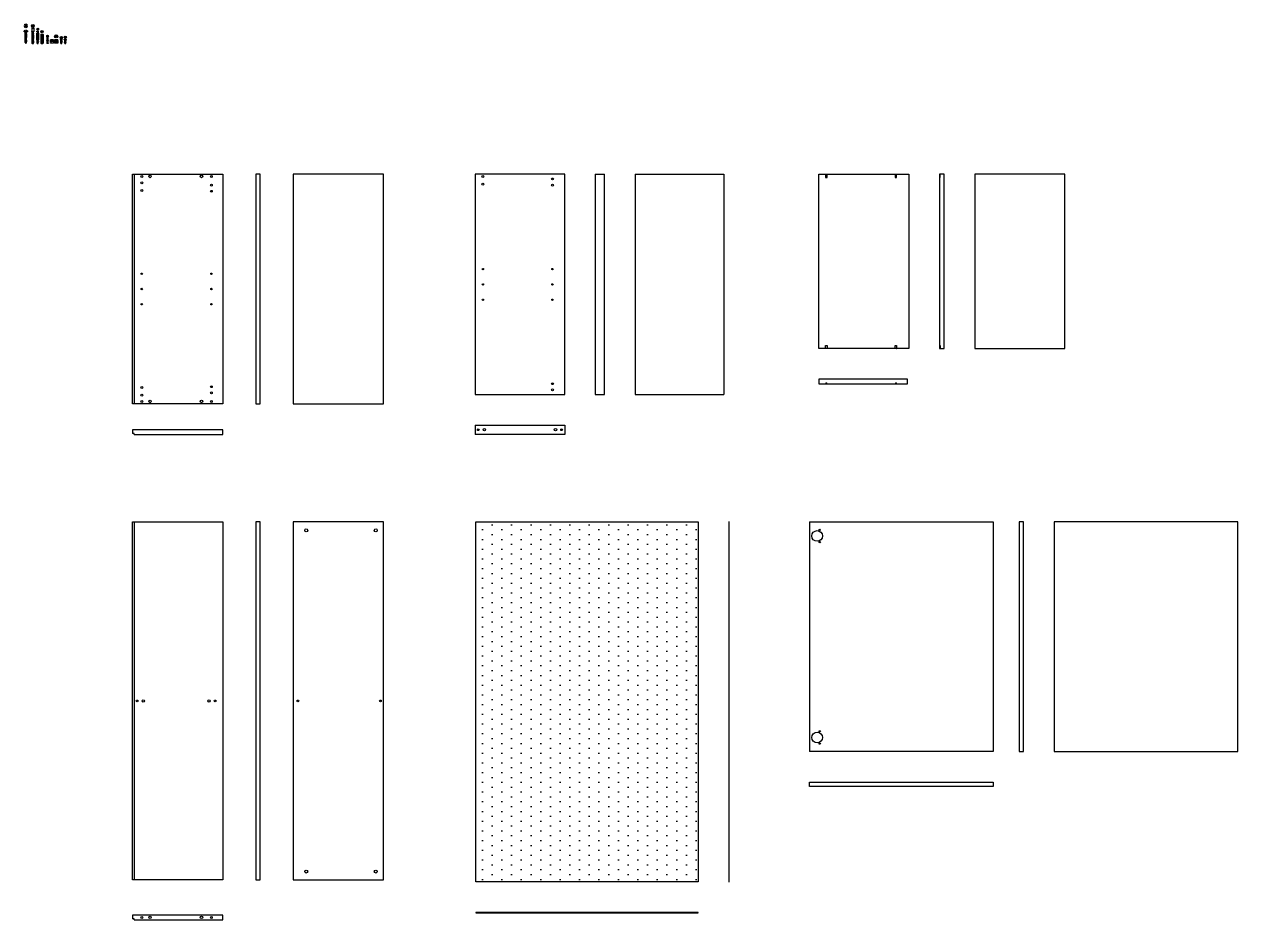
# Model space of a CAD drawing. Header units: millimetres. Extents: x 1930 to 4483, y 1650 to 2015.
# Drawn here: x 1929.5 to 2326.2, y 1649.5 to 1942.2 of the extents above; entities that cross this region are included whole.
import ezdxf

# ---------------------------------------------------------------- set-up
doc = ezdxf.new("R2010")
doc.units = ezdxf.units.MM
doc.linetypes.add('HIDDEN', pattern=[0.375, 0.25, -0.125])
for name, color, linetype in [('CERNIERE E GIUNZIONI', 2, 'Continuous'), ('STRUTTURA', 3, 'Continuous'), ('TRATTOPUNTO', 2, 'Continuous')]:
    doc.layers.add(name, color=color, linetype=linetype)

msp = doc.modelspace()

# ---------------------------------------------------------------- hatches: boundary and pattern name
at = {"layer": 'STRUTTURA'}
h = msp.add_hatch(dxfattribs=at)
h.set_pattern_fill('DOTS', color=256, scale=2, angle=-90)
h.set_pattern_definition([(270, (301.285, 5612.395), (3.175, -1.5875), [0, -3.175])])
h.paths.add_polyline_path([(2077.18, 1779.51), (2077.18, 1661.91), (2149.78, 1661.91), (2149.78, 1779.51)])
h = msp.add_hatch(color=256, dxfattribs=at)
h.dxf.hatch_style = 1
h.paths.add_polyline_path([(2159.98, 1779.51), (2159.78, 1779.51), (2159.78, 1661.91), (2159.98, 1661.91)])
h = msp.add_hatch(color=256, dxfattribs=at)
h.dxf.hatch_style = 1
h.paths.add_polyline_path([(2149.78, 1651.91), (2077.18, 1651.91), (2077.18, 1651.71), (2149.78, 1651.71)])

# ---------------------------------------------------------------- linework, layer by layer
at = {"layer": 'CERNIERE E GIUNZIONI'}
for p, q in [((1929.52, 1939.73), (1929.52, 1940.03)), ((1930.55, 1939.73), (1929.52, 1939.73)), ((1929.73, 1939.65), (1930.23, 1939.74)), ((1929.85, 1939.67), (1929.85, 1939.74)), ((1929.93, 1941.17), (1929.93, 1942.17)), ((1929.93, 1942.15), (1930.13, 1942.15)), ((1930.13, 1941.19), (1929.93, 1941.19)), ((1929.93, 1940.03), (1929.93, 1940.18)), ((1929.93, 1940.03), (1930.13, 1940.03)), ((1930.13, 1942.17), (1930.13, 1941.17)), ((1930.13, 1940.03), (1930.13, 1940.18)), ((1930.22, 1939.6), (1930.22, 1939.73)), ((1930.55, 1940.03), (1930.55, 1939.73)), ((1932.72, 1940.92), (1931.92, 1940.92)), ((1931.92, 1940.92), (1932.02, 1940.87)), ((1932.02, 1940.87), (1932.02, 1939.82)), ((1932.02, 1940.87), (1932.05, 1940.87)), ((1932.12, 1939.42), (1932.02, 1939.82)), ((1932.02, 1939.82), (1932.05, 1939.82)), ((1932.12, 1940.87), (1932.57, 1940.87)), ((1932.12, 1939.82), (1932.57, 1939.82)), ((1932.52, 1939.42), (1932.62, 1939.82)), ((1932.62, 1940.87), (1932.72, 1940.92)), ((1932.62, 1940.87), (1932.62, 1939.82)), ((1933.65, 1939.92), (1934.17, 1939.92)), ((1933.65, 1939.71), (1933.65, 1939.92)), ((1933.65, 1939.71), (1934.17, 1939.71)), ((1933.78, 1940.77), (1933.71, 1940.7)), ((1933.84, 1940.57), (1933.71, 1940.7)), ((1933.71, 1940.7), (1933.91, 1940.57)), ((1933.84, 1940.57), (1933.71, 1940.44)), ((1933.71, 1940.44), (1933.91, 1940.57)), ((1933.78, 1940.37), (1933.71, 1940.44)), ((1933.76, 1939.71), (1933.76, 1939.3)), ((1933.78, 1940.77), (1933.91, 1940.64)), ((1933.91, 1940.57), (1933.78, 1940.77)), ((1933.91, 1940.57), (1933.78, 1940.37)), ((1933.78, 1940.37), (1933.91, 1940.5)), ((1933.98, 1940.57), (1933.84, 1940.57)), ((1934.04, 1940.77), (1933.91, 1940.64)), ((1933.91, 1940.57), (1934.04, 1940.77)), ((1934.11, 1940.7), (1933.91, 1940.57)), ((1933.91, 1940.64), (1933.91, 1940.5)), ((1934.11, 1940.44), (1933.91, 1940.57)), ((1933.91, 1940.57), (1934.04, 1940.37)), ((1934.04, 1940.37), (1933.91, 1940.5)), ((1933.98, 1940.57), (1934.11, 1940.7)), ((1933.98, 1940.57), (1934.11, 1940.44)), ((1934.04, 1940.77), (1934.11, 1940.7)), ((1934.04, 1940.37), (1934.11, 1940.44)), ((1934.06, 1939.71), (1934.06, 1939.3)), ((1934.17, 1939.71), (1934.17, 1939.92)), ((1929.73, 1939.42), (1930.33, 1939.53)), ((1929.73, 1939.23), (1930.33, 1939.34)), ((1929.73, 1939.01), (1930.33, 1939.12)), ((1929.73, 1938.82), (1930.33, 1938.93)), ((1929.73, 1938.6), (1930.33, 1938.7)), ((1929.73, 1938.41), (1930.33, 1938.52)), ((1929.73, 1938.19), (1930.33, 1938.29)), ((1929.73, 1938), (1930.33, 1938.1)), ((1929.73, 1937.77), (1930.33, 1937.88)), ((1929.73, 1937.59), (1930.33, 1937.69)), ((1929.73, 1937.36), (1930.33, 1937.47)), ((1929.73, 1937.17), (1930.33, 1937.28)), ((1929.73, 1936.95), (1930.33, 1937.05)), ((1929.73, 1936.76), (1930.33, 1936.87)), ((1929.73, 1936.54), (1930.33, 1936.64)), ((1929.73, 1936.35), (1930.33, 1936.45)), ((1929.85, 1939.53), (1929.85, 1939.57)), ((1929.85, 1939.44), (1929.85, 1939.53)), ((1929.85, 1939.25), (1929.85, 1939.35)), ((1929.85, 1939.12), (1929.85, 1939.16)), ((1929.85, 1939.03), (1929.85, 1939.12)), ((1929.85, 1938.84), (1929.85, 1938.93)), ((1929.85, 1938.71), (1929.85, 1938.75)), ((1929.85, 1938.62), (1929.85, 1938.71)), ((1929.85, 1938.43), (1929.85, 1938.52)), ((1929.85, 1938.3), (1929.85, 1938.33)), ((1929.85, 1938.21), (1929.85, 1938.3)), ((1929.85, 1938.02), (1929.85, 1938.11)), ((1929.85, 1937.89), (1929.85, 1937.92)), ((1929.85, 1937.79), (1929.85, 1937.89)), ((1929.85, 1937.61), (1929.85, 1937.7)), ((1929.85, 1937.47), (1929.85, 1937.51)), ((1929.85, 1937.38), (1929.85, 1937.47)), ((1929.85, 1937.19), (1929.85, 1937.29)), ((1929.85, 1937.06), (1929.85, 1937.1)), ((1929.85, 1936.97), (1929.85, 1937.06)), ((1929.85, 1936.78), (1929.85, 1936.87)), ((1929.85, 1936.65), (1929.85, 1936.69)), ((1929.85, 1936.56), (1929.85, 1936.65)), ((1929.85, 1936.37), (1929.85, 1936.46)), ((1929.85, 1936.24), (1929.85, 1936.27)), ((1929.85, 1936.24), (1930.03, 1935.91)), ((1930.03, 1935.91), (1930.22, 1936.24)), ((1930.22, 1939.42), (1930.22, 1939.51)), ((1930.22, 1939.19), (1930.22, 1939.32)), ((1930.22, 1939), (1930.22, 1939.1)), ((1930.22, 1938.78), (1930.22, 1938.91)), ((1930.22, 1938.59), (1930.22, 1938.68)), ((1930.22, 1938.37), (1930.22, 1938.5)), ((1930.22, 1938.18), (1930.22, 1938.27)), ((1930.22, 1937.95), (1930.22, 1938.08)), ((1930.22, 1937.77), (1930.22, 1937.86)), ((1930.22, 1937.54), (1930.22, 1937.67)), ((1930.22, 1937.35), (1930.22, 1937.45)), ((1930.22, 1937.13), (1930.22, 1937.26)), ((1930.22, 1936.94), (1930.22, 1937.03)), ((1930.22, 1936.72), (1930.22, 1936.85)), ((1930.22, 1936.53), (1930.22, 1936.62)), ((1930.22, 1936.24), (1930.22, 1936.43)), ((1932.02, 1939.33), (1932.52, 1939.42)), ((1932.02, 1939.11), (1932.62, 1939.21)), ((1932.02, 1938.92), (1932.62, 1939.03)), ((1932.02, 1938.7), (1932.62, 1938.8)), ((1932.02, 1938.51), (1932.62, 1938.61)), ((1932.02, 1938.28), (1932.62, 1938.39)), ((1932.02, 1938.1), (1932.62, 1938.2)), ((1932.02, 1937.87), (1932.62, 1937.98)), ((1932.02, 1937.68), (1932.62, 1937.79)), ((1932.02, 1937.46), (1932.62, 1937.56)), ((1932.02, 1937.27), (1932.62, 1937.38)), ((1932.02, 1937.05), (1932.62, 1937.15)), ((1932.02, 1936.86), (1932.62, 1936.96)), ((1932.02, 1936.63), (1932.62, 1936.74)), ((1932.02, 1936.45), (1932.62, 1936.55)), ((1932.02, 1936.22), (1932.62, 1936.33)), ((1932.02, 1936.03), (1932.62, 1936.14)), ((1932.12, 1939.42), (1932.22, 1939.42)), ((1932.13, 1939.35), (1932.13, 1939.42)), ((1932.13, 1939.22), (1932.13, 1939.26)), ((1932.13, 1939.13), (1932.13, 1939.22)), ((1932.13, 1938.94), (1932.13, 1939.03)), ((1932.13, 1938.81), (1932.13, 1938.85)), ((1932.13, 1938.72), (1932.13, 1938.81)), ((1932.13, 1938.53), (1932.13, 1938.62)), ((1932.13, 1938.4), (1932.13, 1938.43)), ((1932.13, 1938.3), (1932.13, 1938.4)), ((1932.13, 1938.12), (1932.13, 1938.21)), ((1932.13, 1937.98), (1932.13, 1938.02)), ((1932.13, 1937.89), (1932.13, 1937.98)), ((1932.13, 1937.7), (1932.13, 1937.8)), ((1932.13, 1937.57), (1932.13, 1937.61)), ((1932.13, 1937.48), (1932.13, 1937.57)), ((1932.13, 1937.29), (1932.13, 1937.38)), ((1932.13, 1937.16), (1932.13, 1937.2)), ((1932.13, 1937.07), (1932.13, 1937.16)), ((1932.13, 1936.88), (1932.13, 1936.97)), ((1932.13, 1936.75), (1932.13, 1936.78)), ((1932.13, 1936.65), (1932.13, 1936.75)), ((1932.13, 1936.47), (1932.13, 1936.56)), ((1932.13, 1936.33), (1932.13, 1936.37)), ((1932.13, 1936.24), (1932.13, 1936.33)), ((1932.13, 1936.05), (1932.13, 1936.15)), ((1932.13, 1935.92), (1932.13, 1935.96)), ((1932.13, 1935.92), (1932.5, 1935.92)), ((1932.29, 1939.42), (1932.52, 1939.42)), ((1932.5, 1939.29), (1932.5, 1939.42)), ((1932.5, 1939.1), (1932.5, 1939.19)), ((1932.5, 1938.88), (1932.5, 1939.01)), ((1932.5, 1938.69), (1932.5, 1938.78)), ((1932.5, 1938.46), (1932.5, 1938.59)), ((1932.5, 1938.28), (1932.5, 1938.37)), ((1932.5, 1938.05), (1932.5, 1938.18)), ((1932.5, 1937.86), (1932.5, 1937.96)), ((1932.5, 1937.64), (1932.5, 1937.77)), ((1932.5, 1937.45), (1932.5, 1937.54)), ((1932.5, 1937.23), (1932.5, 1937.36)), ((1932.5, 1937.04), (1932.5, 1937.13)), ((1932.5, 1936.81), (1932.5, 1936.94)), ((1932.5, 1936.63), (1932.5, 1936.72)), ((1932.5, 1936.4), (1932.5, 1936.53)), ((1932.5, 1936.22), (1932.5, 1936.31)), ((1932.5, 1935.92), (1932.5, 1936.12)), ((1933.61, 1937.05), (1933.61, 1939.3)), ((1933.61, 1939.3), (1934.21, 1939.3)), ((1933.61, 1937.12), (1934.21, 1937.12)), ((1933.61, 1937.05), (1934.21, 1937.05)), ((1933.61, 1936.86), (1934.21, 1936.96)), ((1933.61, 1936.67), (1934.21, 1936.78)), ((1933.61, 1936.48), (1934.21, 1936.59)), ((1933.61, 1936.3), (1934.21, 1936.4)), ((1933.61, 1936.11), (1934.21, 1936.21)), ((1933.69, 1939.22), (1933.84, 1939.22)), ((1933.69, 1939.22), (1933.69, 1937.12)), ((1933.72, 1936.88), (1933.72, 1937.05)), ((1933.72, 1936.69), (1933.72, 1936.78)), ((1933.72, 1936.5), (1933.72, 1936.6)), ((1933.72, 1936.32), (1933.72, 1936.41)), ((1933.72, 1936.13), (1933.72, 1936.22)), ((1933.72, 1936), (1933.72, 1936.03)), ((1933.72, 1936), (1934.1, 1936)), ((1933.76, 1935.92), (1933.72, 1936)), ((1933.76, 1935.92), (1934.06, 1935.92)), ((1933.84, 1937.12), (1933.84, 1939.22)), ((1933.99, 1937.12), (1933.99, 1939.22)), ((1933.99, 1939.22), (1934.14, 1939.22)), ((1934.06, 1935.92), (1934.1, 1936)), ((1934.1, 1937.04), (1934.1, 1937.05)), ((1934.1, 1936.85), (1934.1, 1936.95)), ((1934.1, 1936.67), (1934.1, 1936.76)), ((1934.1, 1936.48), (1934.1, 1936.57)), ((1934.1, 1936.29), (1934.1, 1936.38)), ((1934.1, 1936), (1934.1, 1936.2)), ((1934.14, 1939.22), (1934.14, 1937.12)), ((1934.21, 1937.05), (1934.21, 1939.3)), ((1934.93, 1938.81), (1935.05, 1938.92)), ((1934.93, 1938.81), (1935.73, 1938.81)), ((1934.93, 1938.81), (1934.93, 1936.03)), ((1934.93, 1936.03), (1935.73, 1936.03)), ((1934.93, 1936.03), (1935.05, 1935.92)), ((1935.01, 1938.81), (1935.01, 1936.03)), ((1935.05, 1938.92), (1935.6, 1938.92)), ((1935.05, 1935.92), (1935.6, 1935.92)), ((1935.09, 1938.81), (1935.09, 1936.03)), ((1935.17, 1938.81), (1935.17, 1936.03)), ((1935.25, 1938.81), (1935.25, 1936.03)), ((1935.33, 1938.81), (1935.33, 1936.03)), ((1935.41, 1938.81), (1935.41, 1936.03)), ((1935.49, 1938.81), (1935.49, 1936.03)), ((1935.57, 1938.81), (1935.57, 1936.03)), ((1935.73, 1938.81), (1935.6, 1938.92)), ((1935.73, 1936.03), (1935.6, 1935.92)), ((1935.65, 1938.81), (1935.65, 1936.03)), ((1935.73, 1938.81), (1935.73, 1936.03)), ((1936.86, 1936.87), (1936.86, 1936.97)), ((1936.86, 1936.97), (1937.41, 1936.97)), ((1936.86, 1936.87), (1937.41, 1936.87)), ((1936.91, 1937.87), (1936.96, 1937.92)), ((1936.91, 1937.87), (1936.91, 1936.97)), ((1936.91, 1937.87), (1937.36, 1937.87)), ((1936.91, 1936.87), (1936.91, 1935.97)), ((1936.91, 1935.97), (1936.96, 1935.92)), ((1936.91, 1935.97), (1937.36, 1935.97)), ((1937.31, 1937.92), (1936.96, 1937.92)), ((1937.31, 1935.92), (1936.96, 1935.92)), ((1937.36, 1937.87), (1937.31, 1937.92)), ((1937.36, 1935.97), (1937.31, 1935.92)), ((1937.36, 1936.97), (1937.36, 1937.87)), ((1937.36, 1935.97), (1937.36, 1936.87)), ((1937.41, 1936.87), (1937.41, 1936.97)), ((1938.07, 1937.06), (1939.07, 1937.06)), ((1938.07, 1936.83), (1938.07, 1937.06)), ((1938.07, 1936.83), (1938.08, 1936.78)), ((1938.08, 1936.69), (1938.07, 1936.64)), ((1938.07, 1936.46), (1938.07, 1936.64)), ((1938.07, 1936.46), (1938.19, 1936.46)), ((1938.07, 1936.01), (1938.07, 1936.16)), ((1938.07, 1936.16), (1938.19, 1936.16)), ((1939.07, 1936.01), (1938.07, 1936.01)), ((1939.07, 1937.06), (1939.07, 1936.01)), ((1939.45, 1936.01), (1939.45, 1937.06)), ((1939.45, 1937.06), (1940.45, 1937.06)), ((1939.45, 1936.46), (1939.93, 1936.46)), ((1939.45, 1936.16), (1939.93, 1936.16)), ((1940.45, 1936.01), (1939.45, 1936.01)), ((1939.55, 1936.46), (1939.55, 1936.16)), ((1939.66, 1936.71), (1939.66, 1936.75)), ((1939.66, 1936.75), (1939.68, 1936.75)), ((1939.68, 1936.71), (1939.66, 1936.71)), ((1939.68, 1936.75), (1939.68, 1936.71)), ((1939.75, 1938.09), (1940.08, 1938.43)), ((1939.82, 1938.02), (1940.16, 1938.36)), ((1939.97, 1936.46), (1939.98, 1936.46)), ((1939.97, 1936.16), (1939.98, 1936.16)), ((1940.02, 1936.46), (1940.04, 1936.46)), ((1940.02, 1936.16), (1940.04, 1936.16)), ((1940.08, 1936.46), (1940.2, 1936.46)), ((1940.08, 1936.16), (1940.2, 1936.16)), ((1940.26, 1938.53), (1940.13, 1938.48)), ((1940.21, 1938.4), (1940.13, 1938.48)), ((1940.26, 1938.53), (1940.21, 1938.4)), ((1940.45, 1937.06), (1940.45, 1936.83)), ((1940.45, 1936.64), (1940.45, 1936.01)), ((1941.26, 1937.17), (1942.01, 1937.17)), ((1941.45, 1937.05), (1941.26, 1937.17)), ((1941.34, 1936.86), (1941.94, 1936.96)), ((1941.34, 1936.67), (1941.94, 1936.78)), ((1941.34, 1936.48), (1941.94, 1936.59)), ((1941.34, 1936.3), (1941.94, 1936.4)), ((1941.34, 1936.11), (1941.94, 1936.21)), ((1941.48, 1938.04), (1941.4, 1937.95)), ((1941.55, 1937.8), (1941.4, 1937.95)), ((1941.4, 1937.95), (1941.64, 1937.8)), ((1941.55, 1937.8), (1941.4, 1937.64)), ((1941.4, 1937.64), (1941.64, 1937.8)), ((1941.48, 1937.56), (1941.4, 1937.64)), ((1941.45, 1937.05), (1941.49, 1937.05)), ((1941.45, 1936.88), (1941.45, 1937.05)), ((1941.45, 1936.69), (1941.45, 1936.78)), ((1941.45, 1936.5), (1941.45, 1936.6)), ((1941.45, 1936.32), (1941.45, 1936.41)), ((1941.45, 1936.13), (1941.45, 1936.22)), ((1941.45, 1936), (1941.45, 1936.03)), ((1941.45, 1936), (1941.83, 1936)), ((1941.49, 1935.92), (1941.45, 1936)), ((1941.48, 1938.04), (1941.64, 1937.88)), ((1941.64, 1937.8), (1941.48, 1938.04)), ((1941.64, 1937.8), (1941.48, 1937.56)), ((1941.48, 1937.56), (1941.64, 1937.71)), ((1941.49, 1935.92), (1941.79, 1935.92)), ((1941.52, 1937.05), (1941.55, 1937.05)), ((1941.72, 1937.8), (1941.55, 1937.8)), ((1941.62, 1937.05), (1941.83, 1937.05)), ((1941.79, 1938.04), (1941.64, 1937.88)), ((1941.64, 1937.8), (1941.79, 1938.04)), ((1941.88, 1937.95), (1941.64, 1937.8)), ((1941.64, 1937.88), (1941.64, 1937.71)), ((1941.88, 1937.64), (1941.64, 1937.8)), ((1941.64, 1937.8), (1941.79, 1937.56)), ((1941.79, 1937.56), (1941.64, 1937.71)), ((1941.72, 1937.8), (1941.88, 1937.95)), ((1941.72, 1937.8), (1941.88, 1937.64)), ((1941.79, 1938.04), (1941.88, 1937.95)), ((1941.79, 1937.56), (1941.88, 1937.64)), ((1941.79, 1935.92), (1941.83, 1936)), ((1941.83, 1937.05), (1942.01, 1937.17)), ((1941.83, 1937.04), (1941.83, 1937.05)), ((1941.83, 1936.85), (1941.83, 1936.95)), ((1941.83, 1936.67), (1941.83, 1936.76)), ((1941.83, 1936.48), (1941.83, 1936.57)), ((1941.83, 1936.29), (1941.83, 1936.38)), ((1941.83, 1936), (1941.83, 1936.2)), ((1942.55, 1937.17), (1942.58, 1937.27)), ((1942.55, 1937.17), (1943.3, 1937.17)), ((1942.55, 1937.17), (1942.73, 1936.96)), ((1942.58, 1937.27), (1943.26, 1937.27)), ((1942.62, 1936.86), (1943.11, 1936.95)), ((1942.62, 1936.67), (1943.22, 1936.78)), ((1942.62, 1936.48), (1943.22, 1936.59)), ((1942.62, 1936.3), (1943.22, 1936.4)), ((1942.62, 1936.11), (1943.22, 1936.21)), ((1942.73, 1936.96), (1942.78, 1936.96)), ((1942.73, 1936.88), (1942.73, 1936.96)), ((1942.73, 1936.69), (1942.73, 1936.78)), ((1942.73, 1936.5), (1942.73, 1936.6)), ((1942.73, 1936.32), (1942.73, 1936.41)), ((1942.73, 1936.13), (1942.73, 1936.22)), ((1942.73, 1936), (1942.73, 1936.03)), ((1942.73, 1936), (1943.11, 1936)), ((1942.77, 1935.92), (1942.73, 1936)), ((1942.81, 1938.13), (1942.74, 1938.05)), ((1942.85, 1937.95), (1942.74, 1938.05)), ((1942.74, 1938.05), (1942.92, 1937.95)), ((1942.85, 1937.95), (1942.74, 1937.84)), ((1942.74, 1937.84), (1942.92, 1937.95)), ((1942.81, 1937.77), (1942.74, 1937.84)), ((1942.77, 1935.92), (1943.07, 1935.92)), ((1942.81, 1938.13), (1942.92, 1938.02)), ((1942.92, 1937.95), (1942.81, 1938.13)), ((1942.92, 1937.95), (1942.81, 1937.77)), ((1942.81, 1937.77), (1942.92, 1937.88)), ((1942.81, 1936.96), (1942.83, 1936.96)), ((1942.99, 1937.95), (1942.85, 1937.95)), ((1942.9, 1936.96), (1943.11, 1936.96)), ((1943.03, 1938.13), (1942.92, 1938.02)), ((1942.92, 1937.95), (1943.03, 1938.13)), ((1943.1, 1938.05), (1942.92, 1937.95)), ((1942.92, 1938.02), (1942.92, 1937.88)), ((1943.1, 1937.84), (1942.92, 1937.95)), ((1942.92, 1937.95), (1943.03, 1937.77)), ((1943.03, 1937.77), (1942.92, 1937.88)), ((1942.99, 1937.95), (1943.1, 1938.05)), ((1942.99, 1937.95), (1943.1, 1937.84)), ((1943.03, 1938.13), (1943.1, 1938.05)), ((1943.03, 1937.77), (1943.1, 1937.84)), ((1943.07, 1935.92), (1943.11, 1936)), ((1943.3, 1937.17), (1943.11, 1936.96)), ((1943.11, 1936.85), (1943.11, 1936.96)), ((1943.11, 1936.67), (1943.11, 1936.76)), ((1943.11, 1936.48), (1943.11, 1936.57)), ((1943.11, 1936.29), (1943.11, 1936.38)), ((1943.11, 1936), (1943.11, 1936.2)), ((1943.3, 1937.17), (1943.26, 1937.27)), ((2191.42, 1893.15), (2191.42, 1893.05)), ((2191.42, 1893.05), (2191.47, 1893.05)), ((2191.47, 1893.05), (2191.47, 1892.1)), ((2191.47, 1892.1), (2191.92, 1892.1)), ((2191.92, 1892.1), (2191.92, 1893.05)), ((2191.92, 1893.05), (2191.97, 1893.05)), ((2191.97, 1893.05), (2191.97, 1893.15)), ((2214.17, 1893.15), (2214.17, 1893.05)), ((2214.17, 1893.05), (2214.22, 1893.05)), ((2214.22, 1893.05), (2214.22, 1892.1)), ((2214.22, 1892.1), (2214.67, 1892.1)), ((2214.67, 1892.1), (2214.67, 1893.05)), ((2214.67, 1893.05), (2214.72, 1893.05)), ((2214.72, 1893.05), (2214.72, 1893.15)), ((2191.47, 1836.25), (2191.47, 1837.2)), ((2191.47, 1837.2), (2191.92, 1837.2)), ((2191.92, 1837.2), (2191.92, 1836.25)), ((2214.22, 1836.25), (2214.22, 1837.2)), ((2214.22, 1837.2), (2214.67, 1837.2)), ((2214.67, 1837.2), (2214.67, 1836.25)), ((2191.42, 1836.15), (2191.42, 1836.25)), ((2191.42, 1836.25), (2191.47, 1836.25)), ((2191.92, 1836.25), (2191.97, 1836.25)), ((2191.97, 1836.25), (2191.97, 1836.15)), ((2214.17, 1836.15), (2214.17, 1836.25)), ((2214.17, 1836.25), (2214.22, 1836.25)), ((2214.67, 1836.25), (2214.72, 1836.25)), ((2214.72, 1836.25), (2214.72, 1836.15))]:
    msp.add_line(p, q, dxfattribs=at)
at = {"layer": 'CERNIERE E GIUNZIONI', "linetype": 'HIDDEN', "ltscale": 0.5}
for p, q in [((2228.7, 1892.1), (2228.92, 1892.1)), ((2228.92, 1892.1), (2228.92, 1893.05)), ((2228.92, 1893.05), (2228.97, 1893.05)), ((2228.97, 1893.05), (2228.97, 1893.15)), ((2228.7, 1837.2), (2228.92, 1837.2)), ((2228.92, 1837.2), (2228.92, 1836.25)), ((2228.92, 1836.25), (2228.97, 1836.25)), ((2228.97, 1836.25), (2228.97, 1836.15))]:
    msp.add_line(p, q, dxfattribs=at)
at = {"layer": 'CERNIERE E GIUNZIONI'}
msp.add_lwpolyline([(1932.24, 1941.8), (1932.17, 1941.67), (1932.24, 1941.54), (1932.39, 1941.54), (1932.47, 1941.67), (1932.39, 1941.8)], close=True, dxfattribs=at)
for points in [[(1938.44, 1936.83, 1), (1938.44, 1936.64), (1938.79, 1936.64, 1), (1938.79, 1936.83)], [(1939.82, 1936.83, 1), (1939.82, 1936.64), (1940.17, 1936.64, 1), (1940.17, 1936.83)], [(1939.82, 1936.78, 1), (1939.82, 1936.69), (1940.17, 1936.69, 1), (1940.17, 1936.78)]]:
    msp.add_lwpolyline(points, format="xyb", close=True, dxfattribs=at)
for centre, radius in [((1932.32, 1941.67), 0.4), ((1933.91, 1940.57), 0.3), ((1933.91, 1940.57), 0.263), ((1935.33, 1939.76), 0.4), ((1935.33, 1939.76), 0.274), ((1937.13, 1938.29), 0.275), ((1937.13, 1938.29), 0.225), ((1937.13, 1938.29), 0.175), ((1939.95, 1938.22), 0.5), ((1939.95, 1938.22), 0.45), ((1941.64, 1937.8), 0.375), ((1942.92, 1937.95), 0.375), ((1942.92, 1937.95), 0.339), ((1967.93, 1892.43), 0.3), ((1970.65, 1892.43), 0.4), ((1987.45, 1892.43), 0.4), ((1990.68, 1892.43), 0.3), ((2079.43, 1892.4), 0.325), ((1967.93, 1890.38), 0.325), ((1967.93, 1887.88), 0.325), ((1990.68, 1889.58), 0.3), ((2079.43, 1889.9), 0.325), ((2102.18, 1891.61), 0.3), ((2102.18, 1889.61), 0.3), ((1990.68, 1887.58), 0.3), ((2079.43, 1857.15), 0.225), ((2102.18, 1857.15), 0.225), ((1967.93, 1855.65), 0.225), ((1990.68, 1855.65), 0.225), ((1967.93, 1850.65), 0.225), ((1990.68, 1850.65), 0.225), ((2079.43, 1852.15), 0.225), ((2102.18, 1852.15), 0.225), ((2102.18, 1824.69), 0.3), ((1967.93, 1823.43), 0.325), ((1967.93, 1820.93), 0.325), ((1990.68, 1823.72), 0.3), ((1990.68, 1821.72), 0.3), ((2102.18, 1822.69), 0.3), ((1967.93, 1818.9), 0.325), ((1970.65, 1818.9), 0.4), ((1987.45, 1818.9), 0.4), ((1990.68, 1818.9), 0.3), ((2077.93, 1809.65), 0.3), ((2079.93, 1809.65), 0.4), ((2103.18, 1809.65), 0.4), ((2105.18, 1809.65), 0.3), ((2021.68, 1776.76), 0.5), ((2044.43, 1776.76), 0.5), ((2189.55, 1776.96), 0.2), ((2188.68, 1774.94), 1.75), ((2189.55, 1772.93), 0.2), ((1966.43, 1721.01), 0.3), ((1968.43, 1721.01), 0.4), ((1989.93, 1721.01), 0.4), ((1991.93, 1721.01), 0.3), ((2018.93, 1721.01), 0.3), ((2045.93, 1721.01), 0.3), ((2188.68, 1709.08), 1.75), ((2189.55, 1711.09), 0.2), ((2189.55, 1707.06), 0.2), ((2021.68, 1665.26), 0.5), ((2044.43, 1665.26), 0.5), ((1967.93, 1650.26), 0.325), ((1970.65, 1650.26), 0.4), ((1987.45, 1650.26), 0.4), ((1990.68, 1650.26), 0.3)]:
    msp.add_circle(centre, radius, dxfattribs=at)
at = {"layer": 'CERNIERE E GIUNZIONI', "ltscale": 0.05}
for centre in [(1967.93, 1860.65), (1990.68, 1860.65), (2079.43, 1862.15), (2102.18, 1862.15)]:
    msp.add_circle(centre, 0.225, dxfattribs=at)
at = {"layer": 'CERNIERE E GIUNZIONI'}
for centre, radius, start, end in [((1930.03, 1939.23), 0.951, 96.039, 122.6277), ((1929.75, 1939.55), 0.0946, 10.554, 101.8923), ((1930.03, 1939.23), 0.951, 57.3723, 83.961), ((1929.75, 1939.33), 0.0946, 10.554, 101.8923), ((1929.75, 1939.14), 0.0946, 10.554, 101.8923), ((1929.75, 1938.92), 0.0946, 10.554, 101.8923), ((1929.75, 1938.73), 0.0946, 10.554, 101.8923), ((1929.75, 1938.51), 0.0946, 10.554, 101.8923), ((1929.75, 1938.32), 0.0946, 10.554, 101.8923), ((1929.75, 1938.09), 0.0946, 10.554, 101.8923), ((1929.75, 1937.91), 0.0946, 10.554, 101.8923), ((1929.75, 1937.68), 0.0946, 10.554, 101.8923), ((1929.75, 1937.49), 0.0946, 10.554, 101.8923), ((1929.75, 1937.27), 0.0946, 10.554, 101.8923), ((1929.75, 1937.08), 0.0946, 10.554, 101.8923), ((1929.75, 1936.86), 0.0946, 10.554, 101.8923), ((1929.75, 1936.67), 0.0946, 10.554, 101.8923), ((1929.75, 1936.44), 0.0946, 10.554, 101.8923), ((1929.75, 1936.26), 0.0946, 10.554, 101.8923), ((1930.32, 1939.62), 0.0946, 190.554, 281.8923), ((1930.32, 1939.43), 0.0946, 190.554, 281.8923), ((1930.32, 1939.21), 0.0946, 190.554, 281.8923), ((1930.32, 1939.02), 0.0946, 190.554, 281.8923), ((1930.32, 1938.8), 0.0946, 190.554, 281.8923), ((1930.32, 1938.61), 0.0946, 190.554, 281.8923), ((1930.32, 1938.38), 0.0946, 190.554, 281.8923), ((1930.32, 1938.2), 0.0946, 190.554, 281.8923), ((1930.32, 1937.97), 0.0946, 190.554, 281.8923), ((1930.32, 1937.78), 0.0946, 190.554, 281.8923), ((1930.32, 1937.56), 0.0946, 190.554, 281.8923), ((1930.32, 1937.37), 0.0946, 190.554, 281.8923), ((1930.32, 1937.15), 0.0946, 190.554, 281.8923), ((1930.32, 1936.96), 0.0946, 190.554, 281.8923), ((1930.32, 1936.73), 0.0946, 190.554, 281.8923), ((1930.32, 1936.55), 0.0946, 190.554, 281.8923), ((1932.04, 1939.24), 0.0946, 10.554, 101.8923), ((1932.04, 1939.02), 0.0946, 10.554, 101.8923), ((1932.04, 1938.83), 0.0946, 10.554, 101.8923), ((1932.04, 1938.6), 0.0946, 10.554, 101.8923), ((1932.04, 1938.42), 0.0946, 10.554, 101.8923), ((1932.04, 1938.19), 0.0946, 10.554, 101.8923), ((1932.04, 1938), 0.0946, 10.554, 101.8923), ((1932.04, 1937.78), 0.0946, 10.554, 101.8923), ((1932.04, 1937.59), 0.0946, 10.554, 101.8923), ((1932.04, 1937.37), 0.0946, 10.554, 101.8923), ((1932.04, 1937.18), 0.0946, 10.554, 101.8923), ((1932.04, 1936.95), 0.0946, 10.554, 101.8923), ((1932.04, 1936.77), 0.0946, 10.554, 101.8923), ((1932.04, 1936.54), 0.0946, 10.554, 101.8923), ((1932.04, 1936.35), 0.0946, 10.554, 101.8923), ((1932.04, 1936.13), 0.0946, 10.554, 101.8923), ((1932.04, 1935.94), 0.0946, 10.554, 101.8923), ((1932.6, 1939.31), 0.0946, 190.554, 281.8923), ((1932.6, 1939.12), 0.0946, 190.554, 281.8923), ((1932.6, 1938.89), 0.0946, 190.554, 281.8923), ((1932.6, 1938.71), 0.0946, 190.554, 281.8923), ((1932.6, 1938.48), 0.0946, 190.554, 281.8923), ((1932.6, 1938.29), 0.0946, 190.554, 281.8923), ((1932.6, 1938.07), 0.0946, 190.554, 281.8923), ((1932.6, 1937.88), 0.0946, 190.554, 281.8923), ((1932.6, 1937.66), 0.0946, 190.554, 281.8923), ((1932.6, 1937.47), 0.0946, 190.554, 281.8923), ((1932.6, 1937.24), 0.0946, 190.554, 281.8923), ((1932.6, 1937.06), 0.0946, 190.554, 281.8923), ((1932.6, 1936.83), 0.0946, 190.554, 281.8923), ((1932.6, 1936.64), 0.0946, 190.554, 281.8923), ((1932.6, 1936.42), 0.0946, 190.554, 281.8923), ((1932.6, 1936.23), 0.0946, 190.554, 281.8923), ((1933.63, 1936.77), 0.0946, 10.554, 101.8923), ((1933.63, 1936.58), 0.0946, 10.554, 101.8923), ((1933.63, 1936.39), 0.0946, 10.554, 101.8923), ((1933.63, 1936.2), 0.0946, 10.554, 101.8923), ((1933.63, 1936.02), 0.0946, 10.554, 101.8923), ((1934.19, 1937.06), 0.0946, 190.554, 281.8923), ((1934.19, 1936.87), 0.0946, 190.554, 281.8923), ((1934.19, 1936.68), 0.0946, 190.554, 281.8923), ((1934.19, 1936.5), 0.0946, 190.554, 281.8923), ((1934.19, 1936.31), 0.0946, 190.554, 281.8923), ((1938.57, 1934.58), 2.53, 78.5788, 101.4212), ((1938.07, 1936.73), 0.099, 270, 90), ((1938.09, 1936.46), 0.02, 180, 0), ((1938.09, 1936.73), 0.049, 260, 100), ((1938.19, 1936.31), 0.15, 270, 90), ((1939.95, 1934.58), 2.53, 78.5788, 101.4212), ((1939.78, 1938.05), 0.05, 135, 315), ((1939.95, 1936.46), 0.02, 180, 0), ((1939.95, 1936.16), 0.02, 180, 0), ((1940, 1936.46), 0.02, 180, 0), ((1940, 1936.16), 0.02, 180, 0), ((1940.06, 1936.46), 0.02, 180, 0), ((1940.06, 1936.16), 0.02, 180, 0), ((1940.12, 1938.39), 0.05, 315, 135), ((1940.2, 1936.31), 0.15, 270, 90), ((1940.45, 1936.73), 0.099, 90, 270), ((1941.36, 1936.77), 0.0946, 10.554, 101.8923), ((1941.36, 1936.58), 0.0946, 10.554, 101.8923), ((1941.36, 1936.39), 0.0946, 10.554, 101.8923), ((1941.36, 1936.2), 0.0946, 10.554, 101.8923), ((1941.36, 1936.02), 0.0946, 10.554, 101.8923), ((1941.92, 1937.06), 0.0946, 190.554, 281.8923), ((1941.92, 1936.87), 0.0946, 190.554, 281.8923), ((1941.92, 1936.68), 0.0946, 190.554, 281.8923), ((1941.92, 1936.5), 0.0946, 190.554, 281.8923), ((1941.92, 1936.31), 0.0946, 190.554, 281.8923), ((1942.64, 1936.77), 0.0946, 10.554, 101.8923), ((1942.64, 1936.58), 0.0946, 10.554, 101.8923), ((1942.64, 1936.39), 0.0946, 10.554, 101.8923), ((1942.64, 1936.2), 0.0946, 10.554, 101.8923), ((1942.64, 1936.02), 0.0946, 10.554, 101.8923), ((1943.2, 1936.87), 0.0946, 190.554, 281.8923), ((1943.2, 1936.68), 0.0946, 190.554, 281.8923), ((1943.2, 1936.5), 0.0946, 190.554, 281.8923), ((1943.2, 1936.31), 0.0946, 190.554, 281.8923), ((2191.7, 1824.65), 0.275, 0, 180), ((2191.7, 1824.65), 0.225, 0, 180), ((2214.45, 1824.65), 0.275, 0, 180), ((2214.45, 1824.65), 0.225, 0, 180)]:
    msp.add_arc(centre, radius, start, end, dxfattribs=at)
at = {"layer": 'STRUTTURA'}
for p, q in [((1964.93, 1893.15), (1994.43, 1893.15)), ((1964.93, 1818.15), (1964.93, 1893.15)), ((1965.43, 1893.15), (1965.43, 1818.15)), ((1994.43, 1893.15), (1994.43, 1818.15)), ((2005.18, 1893.15), (2005.18, 1818.15)), ((2006.68, 1893.15), (2005.18, 1893.15)), ((2006.68, 1818.15), (2006.68, 1893.15)), ((2017.43, 1893.15), (2017.43, 1818.15)), ((2046.93, 1893.15), (2017.43, 1893.15)), ((2046.93, 1818.15), (2046.93, 1893.15)), ((2106.18, 1893.15), (2076.93, 1893.15)), ((2076.93, 1893.15), (2076.93, 1821.15)), ((2106.18, 1821.15), (2106.18, 1893.15)), ((2116.18, 1893.15), (2116.18, 1821.15)), ((2116.18, 1893.15), (2119.18, 1893.15)), ((2119.18, 1821.15), (2119.18, 1893.15)), ((2129.18, 1893.15), (2129.18, 1821.15)), ((2129.18, 1893.15), (2158.18, 1893.15)), ((2158.18, 1893.15), (2158.18, 1821.15)), ((2189.2, 1893.15), (2218.7, 1893.15)), ((2189.2, 1836.15), (2189.2, 1893.15)), ((2218.7, 1893.15), (2218.7, 1836.15)), ((2228.7, 1893.15), (2228.7, 1836.15)), ((2230.2, 1893.15), (2228.7, 1893.15)), ((2230.2, 1836.15), (2230.2, 1893.15)), ((2240.2, 1893.15), (2240.2, 1836.15)), ((2269.7, 1893.15), (2240.2, 1893.15)), ((2269.7, 1836.15), (2269.7, 1893.15)), ((2218.7, 1836.15), (2189.2, 1836.15)), ((2228.7, 1836.15), (2230.2, 1836.15)), ((2240.2, 1836.15), (2269.7, 1836.15)), ((2218.2, 1826.15), (2189.2, 1826.15)), ((2189.2, 1826.15), (2189.2, 1824.65)), ((2189.2, 1824.65), (2218.2, 1824.65)), ((2218.2, 1824.65), (2218.2, 1826.15)), ((2076.93, 1821.15), (2106.18, 1821.15)), ((2116.18, 1821.15), (2119.18, 1821.15)), ((2129.18, 1821.15), (2158.18, 1821.15)), ((1994.43, 1818.15), (1964.93, 1818.15)), ((2005.18, 1818.15), (2006.68, 1818.15)), ((2017.43, 1818.15), (2046.93, 1818.15)), ((1994.43, 1809.65), (1964.93, 1809.65)), ((1964.93, 1809.65), (1964.93, 1808.45)), ((1994.43, 1808.15), (1994.43, 1809.65)), ((2076.93, 1811.15), (2106.18, 1811.15)), ((2076.93, 1811.15), (2076.93, 1808.15)), ((2106.18, 1811.15), (2106.18, 1808.15)), ((1965.43, 1808.45), (1964.93, 1808.45)), ((1965.43, 1808.15), (1965.43, 1808.45)), ((1965.43, 1808.15), (1994.43, 1808.15)), ((2106.18, 1808.15), (2076.93, 1808.15)), ((1964.93, 1662.51), (1964.93, 1779.51)), ((1964.93, 1779.51), (1994.43, 1779.51)), ((1965.43, 1779.51), (1965.43, 1662.51)), ((1994.43, 1779.51), (1994.43, 1662.51)), ((2005.18, 1779.51), (2005.18, 1662.51)), ((2006.68, 1779.51), (2005.18, 1779.51)), ((2006.68, 1662.51), (2006.68, 1779.51)), ((2017.43, 1779.51), (2017.43, 1662.51)), ((2046.93, 1779.51), (2017.43, 1779.51)), ((2046.93, 1662.51), (2046.93, 1779.51)), ((2077.18, 1779.51), (2149.78, 1779.51)), ((2077.18, 1661.91), (2077.18, 1779.51)), ((2149.78, 1779.51), (2149.78, 1661.91)), ((2159.78, 1779.51), (2159.78, 1661.91)), ((2159.98, 1779.51), (2159.78, 1779.51)), ((2159.98, 1661.91), (2159.98, 1779.51)), ((2186.18, 1779.51), (2186.18, 1704.51)), ((2186.18, 1779.51), (2246.18, 1779.51)), ((2246.18, 1779.51), (2246.18, 1704.51)), ((2254.68, 1779.51), (2254.68, 1704.51)), ((2256.18, 1779.51), (2254.68, 1779.51)), ((2256.18, 1704.51), (2256.18, 1779.51)), ((2266.18, 1779.51), (2266.18, 1704.51)), ((2326.18, 1779.51), (2266.18, 1779.51)), ((2326.18, 1704.51), (2326.18, 1779.51)), ((2246.18, 1704.51), (2186.18, 1704.51)), ((2254.68, 1704.51), (2256.18, 1704.51)), ((2266.18, 1704.51), (2326.18, 1704.51)), ((2186.18, 1694.51), (2246.18, 1694.51)), ((2186.18, 1693.01), (2186.18, 1694.51)), ((2246.18, 1694.51), (2246.18, 1693.01)), ((2246.18, 1693.01), (2186.18, 1693.01)), ((1994.43, 1662.51), (1964.93, 1662.51)), ((2005.18, 1662.51), (2006.68, 1662.51)), ((2017.43, 1662.51), (2046.93, 1662.51)), ((2149.78, 1661.91), (2077.18, 1661.91)), ((2159.78, 1661.91), (2159.98, 1661.91)), ((1994.43, 1651.01), (1964.93, 1651.01)), ((1964.93, 1651.01), (1964.93, 1649.81)), ((1994.43, 1649.51), (1994.43, 1651.01)), ((2149.78, 1651.91), (2077.18, 1651.91)), ((2077.18, 1651.91), (2077.18, 1651.71)), ((2077.18, 1651.71), (2149.78, 1651.71)), ((2149.78, 1651.71), (2149.78, 1651.91)), ((1965.43, 1649.81), (1964.93, 1649.81)), ((1965.43, 1649.51), (1965.43, 1649.81)), ((1965.43, 1649.51), (1994.43, 1649.51))]:
    msp.add_line(p, q, dxfattribs=at)
at = {"layer": 'TRATTOPUNTO'}
for start, end in [(101.2518, 258.7482), (281.2518, 78.7482)]:
    msp.add_arc((1930.03, 1941.67), 0.512, start, end, dxfattribs=at)

doc.saveas('drawing.dxf')
